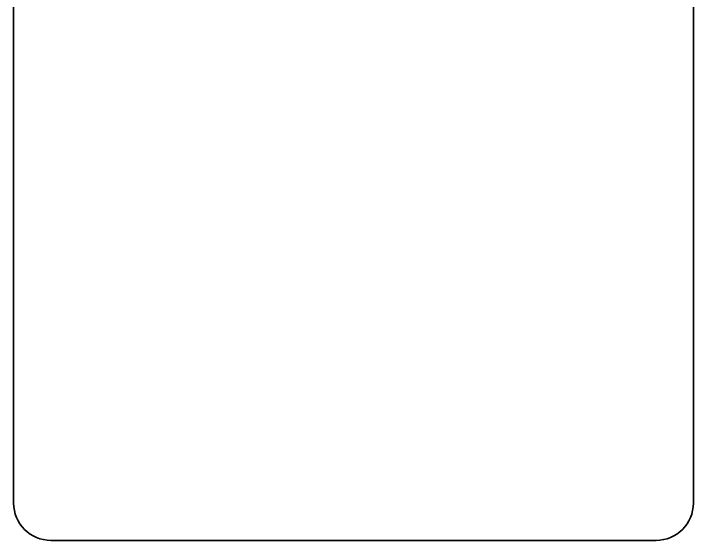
# Model space of a CAD drawing. Extents: x 98 to 852, y -1045 to 288.
# Drawn here: x 98 to 852, y -1045 to -460 of the extents above; entities that cross this region are included whole.
import ezdxf

# ---------------------------------------------------------------- set-up
doc = ezdxf.new("R2010")
doc.units = 0
doc.header["$MEASUREMENT"] = 0
doc.layers.add('Layer 1', color=7, linetype='Continuous', lineweight=0)

# ---------------------------------------------------------------- blocks, each defined once
blk = doc.blocks.new('Block_0')
at = {"layer": 'Layer 1', "color": 1, "lineweight": 35, "true_color": 0xff0000}
blk.add_open_spline([(852.28, 15.16), (850.42, 66.35), (808.33, 107.26), (756.72, 107.26), (756.72, 107.26), (747.81, 107.26), (747.81, 107.26), (745.96, 154.56), (707.04, 192.29), (659.31, 192.29), (659.31, 192.29), (595.82, 192.29), (595.82, 192.29), (583, 247.12), (533.83, 287.94), (475.07, 287.94), (416.33, 287.94), (367.16, 247.12), (354.34, 192.29), (354.34, 192.29), (290.85, 192.29), (290.85, 192.29), (266.4, 192.29), (244.24, 182.36), (228.22, 166.35), (213.01, 151.12), (203.29, 130.29), (202.36, 107.26), (202.36, 107.26), (193.45, 107.26), (193.45, 107.26), (167.01, 107.26), (143.12, 96.56), (125.8, 79.24), (109.26, 62.69), (98.78, 40.17), (97.88, 15.16), (97.83, 13.98), (97.8, 12.82), (97.8, 11.62), (97.8, 11.62), (97.8, -1003.39), (97.8, -1003.39), (97.8, -1026.31), (116.34, -1044.88), (139.26, -1044.88), (139.26, -1044.88), (810.9, -1044.88), (810.9, -1044.88), (833.82, -1044.88), (852.36, -1026.31), (852.36, -1003.39), (852.36, -1003.39), (852.36, 11.62), (852.36, 11.62), (852.36, 12.82), (852.33, 13.98), (852.28, 15.16)], degree=3, knots=[0, 0, 0, 0, 1, 1, 1, 2, 2, 2, 3, 3, 3, 4, 4, 4, 5, 5, 5, 6, 6, 6, 7, 7, 7, 8, 8, 8, 9, 9, 9, 10, 10, 10, 11, 11, 11, 12, 12, 12, 13, 13, 13, 14, 14, 14, 15, 15, 15, 16, 16, 16, 17, 17, 17, 18, 18, 18, 19, 19, 19, 19], dxfattribs=at)

msp = doc.modelspace()

# ---------------------------------------------------------------- block references
at = {"layer": 'Layer 1'}
msp.add_blockref('Block_0', (0, 0), dxfattribs=at)

doc.saveas('drawing.dxf')
